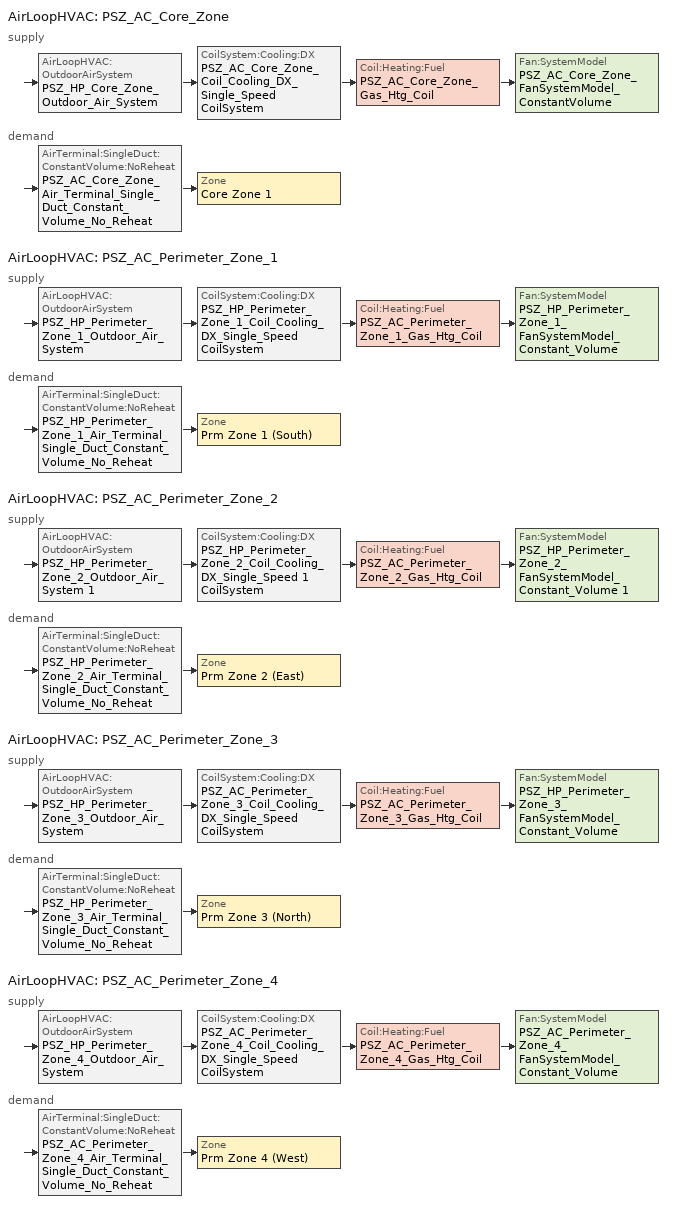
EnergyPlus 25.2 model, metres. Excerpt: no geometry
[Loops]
AirLoopHVAC 'PSZ_AC_Core_Zone'
 supply: AirLoopHVAC:OutdoorAirSystem 'PSZ_HP_Core_Zone_Outdoor_Air_System' > CoilSystem:Cooling:DX 'PSZ_AC_Core_Zone_Coil_Cooling_DX_Single_Speed CoilSystem' > Coil:Heating:Fuel 'PSZ_AC_Core_Zone_Gas_Htg_Coil' > Fan:SystemModel 'PSZ_AC_Core_Zone_FanSystemModel_ConstantVolume'
 demand: AirTerminal:SingleDuct:ConstantVolume:NoReheat 'PSZ_AC_Core_Zone_Air_Terminal_Single_Duct_Constant_Volume_No_Reheat' > Zone 'Core Zone 1'
AirLoopHVAC 'PSZ_AC_Perimeter_Zone_1'
 supply: AirLoopHVAC:OutdoorAirSystem 'PSZ_HP_Perimeter_Zone_1_Outdoor_Air_System' > CoilSystem:Cooling:DX 'PSZ_HP_Perimeter_Zone_1_Coil_Cooling_DX_Single_Speed CoilSystem' > Coil:Heating:Fuel 'PSZ_AC_Perimeter_Zone_1_Gas_Htg_Coil' > Fan:SystemModel 'PSZ_HP_Perimeter_Zone_1_FanSystemModel_Constant_Volume'
 demand: AirTerminal:SingleDuct:ConstantVolume:NoReheat 'PSZ_HP_Perimeter_Zone_1_Air_Terminal_Single_Duct_Constant_Volume_No_Reheat' > Zone 'Prm Zone 1 (South)'
AirLoopHVAC 'PSZ_AC_Perimeter_Zone_2'
 supply: AirLoopHVAC:OutdoorAirSystem 'PSZ_HP_Perimeter_Zone_2_Outdoor_Air_System 1' > CoilSystem:Cooling:DX 'PSZ_HP_Perimeter_Zone_2_Coil_Cooling_DX_Single_Speed 1 CoilSystem' > Coil:Heating:Fuel 'PSZ_AC_Perimeter_Zone_2_Gas_Htg_Coil' > Fan:SystemModel 'PSZ_HP_Perimeter_Zone_2_FanSystemModel_Constant_Volume 1'
 demand: AirTerminal:SingleDuct:ConstantVolume:NoReheat 'PSZ_HP_Perimeter_Zone_2_Air_Terminal_Single_Duct_Constant_Volume_No_Reheat' > Zone 'Prm Zone 2 (East)'
AirLoopHVAC 'PSZ_AC_Perimeter_Zone_3'
 supply: AirLoopHVAC:OutdoorAirSystem 'PSZ_HP_Perimeter_Zone_3_Outdoor_Air_System' > CoilSystem:Cooling:DX 'PSZ_AC_Perimeter_Zone_3_Coil_Cooling_DX_Single_Speed CoilSystem' > Coil:Heating:Fuel 'PSZ_AC_Perimeter_Zone_3_Gas_Htg_Coil' > Fan:SystemModel 'PSZ_HP_Perimeter_Zone_3_FanSystemModel_Constant_Volume'
 demand: AirTerminal:SingleDuct:ConstantVolume:NoReheat 'PSZ_HP_Perimeter_Zone_3_Air_Terminal_Single_Duct_Constant_Volume_No_Reheat' > Zone 'Prm Zone 3 (North)'
AirLoopHVAC 'PSZ_AC_Perimeter_Zone_4'
 supply: AirLoopHVAC:OutdoorAirSystem 'PSZ_HP_Perimeter_Zone_4_Outdoor_Air_System' > CoilSystem:Cooling:DX 'PSZ_AC_Perimeter_Zone_4_Coil_Cooling_DX_Single_Speed CoilSystem' > Coil:Heating:Fuel 'PSZ_AC_Perimeter_Zone_4_Gas_Htg_Coil' > Fan:SystemModel 'PSZ_AC_Perimeter_Zone_4_FanSystemModel_Constant_Volume'
 demand: AirTerminal:SingleDuct:ConstantVolume:NoReheat 'PSZ_AC_Perimeter_Zone_4_Air_Terminal_Single_Duct_Constant_Volume_No_Reheat' > Zone 'Prm Zone 4 (West)'
[ZoneControl:Thermostat] Temperature Difference Between Cutout And Setpoint {deltaC}=0
Name | Zone or ZoneList | Control Type Schedule | Control 1
Core Zone 1 Thermostat | Core Zone 1 | Core Zone 1 Thermostat Schedule | Core_bottom Setpoints
Prm Zone 1 (South) Thermostat | Prm Zone 1 (South) | Prm Zone 1 (South) Thermostat Schedule | Perimeter_bot_ZN_1 Setpoints
Prm Zone 2 (East) Thermostat | Prm Zone 2 (East) | Prm Zone 2 (East) Thermostat Schedule | Perimeter_bot_ZN_2 Setpoints
Prm Zone 3 (North) Thermostat | Prm Zone 3 (North) | Prm Zone 3 (North) Thermostat Schedule | Perimeter_bot_ZN_3 Setpoints
Prm Zone 4 (West) Thermostat | Prm Zone 4 (West) | Prm Zone 4 (West) Thermostat Schedule | Perimeter_bot_ZN_4 Setpoints
[ThermostatSetpoint:DualSetpoint] Heating Setpoint Temperature Schedule=Heating Thermostat Setpoint; Cooling Setpoint Temperature Schedule=Cooling Themostat Setpoint
Core_bottom Setpoints; Perimeter_bot_ZN_1 Setpoints; Perimeter_bot_ZN_2 Setpoints; Perimeter_bot_ZN_3 Setpoints; Perimeter_bot_ZN_4 Setpoints
[AirTerminal:SingleDuct:ConstantVolume:NoReheat] Availability Schedule=Always On Discrete; Maximum Air Flow Rate {m3/s}=0.943895
PSZ_AC_Core_Zone_Air_Terminal_Single_Duct_Constant_Volume_No_Reheat; PSZ_HP_Perimeter_Zone_1_Air_Terminal_Single_Duct_Constant_Volume_No_Reheat; PSZ_HP_Perimeter_Zone_2_Air_Terminal_Single_Duct_Constant_Volume_No_Reheat; PSZ_HP_Perimeter_Zone_3_Air_Terminal_Single_Duct_Constant_Volume_No_Reheat; PSZ_AC_Perimeter_Zone_4_Air_Terminal_Single_Duct_Constant_Volume_No_Reheat
[Zone equipment]
Core Zone 1: PSZ_AC_Core_Zone_Air_Terminal_Single_Duct_Constant_Volume_No_Reheat
Prm Zone 1 (South): PSZ_HP_Perimeter_Zone_1_Air_Terminal_Single_Duct_Constant_Volume_No_Reheat
Prm Zone 2 (East): PSZ_HP_Perimeter_Zone_2_Air_Terminal_Single_Duct_Constant_Volume_No_Reheat
Prm Zone 3 (North): PSZ_HP_Perimeter_Zone_3_Air_Terminal_Single_Duct_Constant_Volume_No_Reheat
Prm Zone 4 (West): PSZ_AC_Perimeter_Zone_4_Air_Terminal_Single_Duct_Constant_Volume_No_Reheat
[Sizing:Zone] Zone Cooling Design Supply Air Temperature Input Method=SupplyAirTemperature; Zone Cooling Design Supply Air Temperature {C}=12.7778; Zone Heating Design Supply Air Temperature Input Method=SupplyAirTemperature; Zone Heating Design Supply Air Temperature {C}=32.2222; Zone Heating Design Supply Air Temperature Difference {deltaC}=11.11; Zone Cooling Design Supply Air Humidity Ratio {kgWater/kgDryAir}=0.0085; Zone Heating Design Supply Air Humidity Ratio {kgWater/kgDryAir}=0.008; Cooling Design Air Flow Method=DesignDay; Cooling Design Air Flow Rate {m3/s}=0; Cooling Minimum Air Flow per Zone Floor Area {m3/s-m2}=0.000762; Cooling Minimum Air Flow {m3/s}=0; Cooling Minimum Air Flow Fraction=0; Heating Design Air Flow Method=DesignDayWithLimit; Heating Design Air Flow Rate {m3/s}=0; Heating Maximum Air Flow per Zone Floor Area {m3/s-m2}=0; Heating Maximum Air Flow {m3/s}=0; Heating Maximum Air Flow Fraction=0.5; Account for Dedicated Outdoor Air System=No; Zone Load Sizing Method=Sensible Load Only No Latent Load; Zone Latent Cooling Design Supply Air Humidity Ratio Input Method=HumidityRatioDifference; Zone Cooling Design Supply Air Humidity Ratio Difference {kgWater/kgDryAir}=0.005; Zone Latent Heating Design Supply Air Humidity Ratio Input Method=HumidityRatioDifference; Zone Humidification Design Supply Air Humidity Ratio Difference {kgWater/kgDryAir}=0.005; Type of Space Sum to Use=Coincident
Name | Zone Cooling Design Supply Air Temperature Difference {deltaC} | Design Specification Outdoor Air Object | Design Specification Zone Air Distribution Object
Core Zone 1 | 8.33333 | Core Zone 1 DSOA Space List | Core Zone 1 Design Spec Zone Air Dist
Prm Zone 1 (South) | 11.1111 | Prm Zone 1 (South) DSOA Space List | Prm Zone 1 (South) Design Spec Zone Air Dist
Prm Zone 2 (East) | 11.1111 | Prm Zone 2 (East) DSOA Space List | Prm Zone 2 (East) Design Spec Zone Air Dist
Prm Zone 3 (North) | 11.1111 | Prm Zone 3 (North) DSOA Space List | Prm Zone 3 (North) Design Spec Zone Air Dist
Prm Zone 4 (West) | 11.1111 | Prm Zone 4 (West) DSOA Space List | Prm Zone 4 (West) Design Spec Zone Air Dist
[DesignSpecification:ZoneAirDistribution] Zone Air Distribution Effectiveness in Cooling Mode=0.8; Zone Air Distribution Effectiveness in Heating Mode=0.8; Minimum Zone Ventilation Efficiency=0
Core Zone 1 Design Spec Zone Air Dist; Prm Zone 1 (South) Design Spec Zone Air Dist; Prm Zone 2 (East) Design Spec Zone Air Dist; Prm Zone 3 (North) Design Spec Zone Air Dist; Prm Zone 4 (West) Design Spec Zone Air Dist
[Controller:MechanicalVentilation] Availability Schedule=Always On Discrete; Demand Controlled Ventilation=No; System Outdoor Air Method=ZoneSum
Name | Zone or ZoneList 1 | Design Specification Outdoor Air Object Name 1 | Design Specification Zone Air Distribution Object Name 1
Controller Mechanical Ventilation 1 | Core Zone 1 | Core_Zone_Design_OA | Core Zone 1 Design Spec Zone Air Dist
Controller Mechanical Ventilation 2 | Prm Zone 1 (South) | Perimeter_Zone_1_Design_OA | Prm Zone 1 (South) Design Spec Zone Air Dist
Controller Mechanical Ventilation 3 | Prm Zone 2 (East) | Perimeter_Zone_2_Design_OA | Prm Zone 2 (East) Design Spec Zone Air Dist
Controller Mechanical Ventilation 4 | Prm Zone 3 (North) | Perimeter_Zone_3_Design_OA | Prm Zone 3 (North) Design Spec Zone Air Dist
Controller Mechanical Ventilation 5 | Prm Zone 4 (West) | Perimeter_Zone_4_Design_OA | Prm Zone 4 (West) Design Spec Zone Air Dist
[DesignSpecification:OutdoorAir] Outdoor Air Method=Maximum; Outdoor Air Flow per Person {m3/s-person}=0; Outdoor Air Flow per Zone Floor Area {m3/s-m2}=0; Outdoor Air Flow per Zone {m3/s}=0.0943895; Outdoor Air Flow Air Changes per Hour {1/hr}=0
Core_Zone_Design_OA; Perimeter_Zone_1_Design_OA; Perimeter_Zone_2_Design_OA; Perimeter_Zone_3_Design_OA; Perimeter_Zone_4_Design_OA
[DesignSpecification:OutdoorAir:SpaceList]
Name | Space 1 | Space 1 Design Specification Outdoor Air Object
Core Zone 1 DSOA Space List | Core_Space_1 | Core_Zone_Design_OA
Prm Zone 1 (South) DSOA Space List | Perimeter_Space_1 | Perimeter_Zone_1_Design_OA
Prm Zone 2 (East) DSOA Space List | Perimeter_Space_2 | Perimeter_Zone_2_Design_OA
Prm Zone 3 (North) DSOA Space List | Perimeter_Space_3 | Perimeter_Zone_3_Design_OA
Prm Zone 4 (West) DSOA Space List | Perimeter_Space_4 | Perimeter_Zone_4_Design_OA
[AirLoopHVAC] Design Supply Air Flow Rate {m3/s}=0.943895; Design Return Air Flow Fraction of Supply Air Flow=1
PSZ_AC_Core_Zone; PSZ_AC_Perimeter_Zone_1; PSZ_AC_Perimeter_Zone_2; PSZ_AC_Perimeter_Zone_3; PSZ_AC_Perimeter_Zone_4
[Sizing:System] Type of Load to Size On=Sensible; Design Outdoor Air Flow Rate {m3/s}=Autosize; Central Heating Maximum System Air Flow Ratio=1; Preheat Design Temperature {C}=7; Preheat Design Humidity Ratio {kgWater/kgDryAir}=0.008; Precool Design Temperature {C}=12.8; Precool Design Humidity Ratio {kgWater/kgDryAir}=0.008; Central Cooling Design Supply Air Temperature {C}=12.8; Central Heating Design Supply Air Temperature {C}=40; 100% Outdoor Air in Cooling=No; 100% Outdoor Air in Heating=No; Central Cooling Design Supply Air Humidity Ratio {kgWater/kgDryAir}=0.0085; Central Heating Design Supply Air Humidity Ratio {kgWater/kgDryAir}=0.008; Cooling Supply Air Flow Rate Method=DesignDay; Cooling Supply Air Flow Rate {m3/s}=0; Cooling Supply Air Flow Rate Per Floor Area {m3/s-m2}=0.00996765; Cooling Fraction of Autosized Cooling Supply Air Flow Rate=1; Cooling Supply Air Flow Rate Per Unit Cooling Capacity {m3/s-W}=3.94755e-05; Heating Supply Air Flow Rate Method=DesignDay; Heating Supply Air Flow Rate {m3/s}=0; Heating Supply Air Flow Rate Per Floor Area {m3/s-m2}=0.00996765; Heating Fraction of Autosized Heating Supply Air Flow Rate=1; Heating Fraction of Autosized Cooling Supply Air Flow Rate=1; Heating Supply Air Flow Rate Per Unit Heating Capacity {m3/s-W}=3.15882e-05; System Outdoor Air Method=ZoneSum; Zone Maximum Outdoor Air Fraction=1; Cooling Design Capacity Method=CoolingDesignCapacity; Cooling Design Capacity {W}=Autosize; Cooling Design Capacity Per Floor Area {W/m2}=234.7; Fraction of Autosized Cooling Design Capacity=1; Heating Design Capacity Method=HeatingDesignCapacity; Heating Design Capacity {W}=Autosize; Heating Design Capacity Per Floor Area {W/m2}=157; Fraction of Autosized Heating Design Capacity=1; Central Cooling Capacity Control Method=OnOff; Occupant Diversity=Autosize
Name | Type of Zone Sum to Use
PSZ_AC_Core_Zone | Coincident
PSZ_AC_Perimeter_Zone_1; PSZ_AC_Perimeter_Zone_2; PSZ_AC_Perimeter_Zone_3; PSZ_AC_Perimeter_Zone_4 | NonCoincident
[Controller:OutdoorAir] Minimum Outdoor Air Flow Rate {m3/s}=0.0943895; Maximum Outdoor Air Flow Rate {m3/s}=0.0943895; Economizer Control Type=NoEconomizer; Economizer Control Action Type=ModulateFlow; Economizer Maximum Limit Dry-Bulb Temperature {C}=28; Economizer Maximum Limit Enthalpy {J/kg}=64000; Economizer Minimum Limit Dry-Bulb Temperature {C}=-100; Lockout Type=NoLockout; Minimum Limit Type=FixedMinimum; High Humidity Control=No; High Humidity Outdoor Air Flow Ratio=1; Control High Indoor Humidity Based on Outdoor Humidity Ratio=Yes; Heat Recovery Bypass Control Type=BypassWhenWithinEconomizerLimits; Economizer Operation Staging=InterlockedWithMechanicalCooling
Name | Mechanical Ventilation Controller
Controller Outdoor Air 1 | Controller Mechanical Ventilation 1
Controller Outdoor Air 2 | Controller Mechanical Ventilation 2
Controller Outdoor Air 3 | Controller Mechanical Ventilation 3
Controller Outdoor Air 4 | Controller Mechanical Ventilation 4
Controller Outdoor Air 5 | Controller Mechanical Ventilation 5
[HeatExchanger:AirToAir:SensibleAndLatent] Availability Schedule=Always On Discrete hvac_library; Sensible Effectiveness at 100% Heating Air Flow=0.8; Latent Effectiveness at 100% Heating Air Flow=0; Sensible Effectiveness at 100% Cooling Air Flow=0.8; Latent Effectiveness at 100% Cooling Air Flow=0; Nominal Electric Power {W}=0; Supply Air Outlet Temperature Control=Yes; Frost Control Type=None; Threshold Temperature {C}=1.7; Economizer Lockout=Yes; Sensible Effectiveness of Heating Air Flow Curve=Air-to-Air Plate HX_SensHeatEff; Latent Effectiveness of Heating Air Flow Curve=Air-to-Air Plate HX_LatHeatEff; Sensible Effectiveness of Cooling Air Flow Curve=Air-to-Air Plate HX_SensCoolEff; Latent Effectiveness of Cooling Air Flow Curve=Air-to-Air Plate HX_LatCoolEff
Name | Nominal Supply Air Flow Rate {m3/s} | Heat Exchanger Type
PSZ_HP_Core_Zone_Air_to_Air_Plate_HX | 0.94 | Plate
PSZ_HP_Perimeter_Zone_1_Air_to_Air_Plate_HX; PSZ_HP_Perimeter_Zone_2_Air_to_Air_Plate_HX 1; PSZ_HP_Perimeter_Zone_3_Air_to_Air_Plate_HX | Autosize | Plate
PSZ_AC_Perimeter_Zone_4_Air_to_Air_Plate_HX | Autosize | Rotary
[SetpointManager:MixedAir] Control Variable=Temperature
Node 15 OS Default SPM; Node 11 OS Default SPM; Node 12 OS Default SPM; Node 13 OS Default SPM; Node 27 OS Default SPM; Node 26 OS Default SPM; Node 29 OS Default SPM; Node 17 OS Default SPM; Node 41 OS Default SPM; Node 40 OS Default SPM; Node 43 OS Default SPM; Node 31 OS Default SPM; Node 55 OS Default SPM; Node 54 OS Default SPM; Node 57 OS Default SPM; Node 44 OS Default SPM; Node 69 OS Default SPM; Node 68 OS Default SPM; Node 71 OS Default SPM; Node 30 OS Default SPM
[CoilSystem:Cooling:DX] Availability Schedule=Always On Discrete
Name | Cooling Coil
PSZ_AC_Core_Zone_Coil_Cooling_DX_Single_Speed CoilSystem | PSZ_AC_Core_Zone_Coil_Cooling_DX_Single_Speed
PSZ_HP_Perimeter_Zone_1_Coil_Cooling_DX_Single_Speed CoilSystem | PSZ_HP_Perimeter_Zone_1_Coil_Cooling_DX_Single_Speed
PSZ_HP_Perimeter_Zone_2_Coil_Cooling_DX_Single_Speed 1 CoilSystem | PSZ_HP_Perimeter_Zone_2_Coil_Cooling_DX_Single_Speed 1
PSZ_AC_Perimeter_Zone_3_Coil_Cooling_DX_Single_Speed CoilSystem | PSZ_AC_Perimeter_Zone_3_Coil_Cooling_DX_Single_Speed
PSZ_AC_Perimeter_Zone_4_Coil_Cooling_DX_Single_Speed CoilSystem | PSZ_AC_Perimeter_Zone_4_Coil_Cooling_DX_Single_Speed
[Coil:Cooling:DX:SingleSpeed] Availability Schedule=Always On Discrete; Gross Rated Total Cooling Capacity {W}=17584; Gross Rated Sensible Heat Ratio=Autosize; Rated Air Flow Rate {m3/s}=Autosize; 2017 Rated Evaporator Fan Power Per Volume Flow Rate {W/(m3/s)}=773.3; 2023 Rated Evaporator Fan Power Per Volume Flow Rate {W/(m3/s)}=934.4; Total Cooling Capacity Function of Temperature Curve=Curve Biquadratic 1; Total Cooling Capacity Function of Flow Fraction Curve=Curve Quadratic 1; Energy Input Ratio Function of Temperature Curve=Curve Biquadratic 2; Energy Input Ratio Function of Flow Fraction Curve=Curve Quadratic 2; Part Load Fraction Correlation Curve=Curve Quadratic 3; Minimum Outdoor Dry-Bulb Temperature for Compressor Operation {C}=-25; Nominal Time for Condensate Removal to Begin {s}=0; Ratio of Initial Moisture Evaporation Rate and Steady State Latent Capacity=0; Maximum Cycling Rate {cycles/hr}=0; Latent Capacity Time Constant {s}=0; Condenser Type=AirCooled; Evaporative Condenser Effectiveness=0.9; Evaporative Condenser Air Flow Rate {m3/s}=Autosize; Evaporative Condenser Pump Rated Power Consumption {W}=Autosize; Crankcase Heater Capacity {W}=0; Maximum Outdoor Dry-Bulb Temperature for Crankcase Heater Operation {C}=10; Basin Heater Capacity {W/K}=0; Basin Heater Setpoint Temperature {C}=2
Name | Gross Rated Cooling COP {W/W}
PSZ_AC_Core_Zone_Coil_Cooling_DX_Single_Speed; PSZ_HP_Perimeter_Zone_1_Coil_Cooling_DX_Single_Speed; PSZ_AC_Perimeter_Zone_3_Coil_Cooling_DX_Single_Speed; PSZ_AC_Perimeter_Zone_4_Coil_Cooling_DX_Single_Speed | 3
PSZ_HP_Perimeter_Zone_2_Coil_Cooling_DX_Single_Speed 1 | 3.1
[Coil:Heating:Fuel] Availability Schedule=Always On Discrete hvac_library; Fuel Type=NaturalGas; Burner Efficiency=0.78; Nominal Capacity {W}=17584; On Cycle Parasitic Electric Load {W}=0; Off Cycle Parasitic Fuel Load {W}=0
PSZ_AC_Core_Zone_Gas_Htg_Coil; PSZ_AC_Perimeter_Zone_1_Gas_Htg_Coil; PSZ_AC_Perimeter_Zone_2_Gas_Htg_Coil; PSZ_AC_Perimeter_Zone_3_Gas_Htg_Coil; PSZ_AC_Perimeter_Zone_4_Gas_Htg_Coil
[Fan:SystemModel] Availability Schedule=Always On Discrete hvac_library; Design Maximum Air Flow Rate {m3/s}=0.943895; Speed Control Method=Discrete; Electric Power Minimum Flow Rate Fraction=0.2; Design Pressure Rise {Pa}=445; Motor Efficiency=0.9; Motor In Air Stream Fraction=1; Design Electric Power Consumption {W}=600; Design Power Sizing Method=PowerPerFlow; Electric Power Per Unit Flow Rate {W/(m3/s)}=640; Electric Power Per Unit Flow Rate Per Unit Pressure {W/((m3/s)-Pa)}=2.22045e-16; Fan Total Efficiency=0.7; Motor Loss Radiative Fraction=0; Number of Speeds=1
PSZ_AC_Core_Zone_FanSystemModel_ConstantVolume; PSZ_HP_Perimeter_Zone_1_FanSystemModel_Constant_Volume; PSZ_HP_Perimeter_Zone_2_FanSystemModel_Constant_Volume 1; PSZ_HP_Perimeter_Zone_3_FanSystemModel_Constant_Volume; PSZ_AC_Perimeter_Zone_4_FanSystemModel_Constant_Volume
[SetpointManager:Scheduled:DualSetpoint] Control Variable=Temperature; High Setpoint Schedule=Min Max Temp w Deadband 90F Temp sch 1; Low Setpoint Schedule=Min Max Temp w Deadband 55F Temp sch
Min Max Temp w Deadband; Min Max Temp w Deadband 1; Min Max Temp w Deadband 2; Min Max Temp w Deadband 3; Min Max Temp w Deadband 4
[Schedule:Compact]
Core Zone 1 Thermostat Schedule; Prm Zone 1 (South) Thermostat Schedule; Prm Zone 2 (East) Thermostat Schedule; Prm Zone 3 (North) Thermostat Schedule; Prm Zone 4 (West) Thermostat Schedule: Through: 12/31, For: AllDays, Until: 24:00, 4
[Schedule:Constant]
Always On Discrete: OnOff, 1
Always On Discrete hvac_library: OnOff hvac_library, 1
[Schedule:Day:Interval]
Sundays 2: No, 24:00, 15.6
Weekday: No, 05:00, 15.6, 22:00, 21, 24:00, 15.6
Saturdays 1: No, 05:00, 15.6, 17:00, 21, 24:00, 15.6
Sundays: No, 24:00, 26.7
Weekdays: No, 05:00, 26.7, 22:00, 24, 24:00, 26.1005
Saturdays: No, 05:00, 26.7, 17:00, 24, 24:00, 26.7
Min Max Temp w Deadband 55F Temp sch; Min Max Temp w Deadband 90F Temp sch 2: No, 24:00, 23.5
[Schedule:Week:Daily]
Heating Thermostat Setpoint Week Rule - Jan1-Dec31: Sundays 2, Weekday, Weekday, Weekday, Weekday, Weekday, Saturdays 1, Weekday, Weekday, Weekday, Weekday, Weekday
Cooling Themostat Setpoint Week Rule - Jan1-Dec31: Sundays, Weekdays, Weekdays, Weekdays, Weekdays, Weekdays, Saturdays, Weekdays, Weekdays, Weekdays, Weekdays, Weekdays
Min Max Temp w Deadband 55F Temp sch Week Rule - Jan1-Dec31: Min Max Temp w Deadband 55F Temp sch, Min Max Temp w Deadband 55F Temp sch, Min Max Temp w Deadband 55F Temp sch, Min Max Temp w Deadband 55F Temp sch, Min Max Temp w Deadband 55F Temp sch, Min Max Temp w Deadband 55F Temp sch, Min Max Temp w Deadband 55F Temp sch, Min Max Temp w Deadband 55F Temp sch, Min Max Temp w Deadband 55F Temp sch, Min Max Temp w Deadband 55F Temp sch, Min Max Temp w Deadband 55F Temp sch, Min Max Temp w Deadband 55F Temp sch
Min Max Temp w Deadband 90F Temp sch 1 Week Rule - Jan1-Dec31: Min Max Temp w Deadband 90F Temp sch 2, Min Max Temp w Deadband 90F Temp sch 2, Min Max Temp w Deadband 90F Temp sch 2, Min Max Temp w Deadband 90F Temp sch 2, Min Max Temp w Deadband 90F Temp sch 2, Min Max Temp w Deadband 90F Temp sch 2, Min Max Temp w Deadband 90F Temp sch 2, Min Max Temp w Deadband 90F Temp sch 2, Min Max Temp w Deadband 90F Temp sch 2, Min Max Temp w Deadband 90F Temp sch 2, Min Max Temp w Deadband 90F Temp sch 2, Min Max Temp w Deadband 90F Temp sch 2
[Schedule:Year]
Heating Thermostat Setpoint: Heating Thermostat Setpoint Week Rule - Jan1-Dec31, 1, 1, 12, 31
Cooling Themostat Setpoint: Cooling Themostat Setpoint Week Rule - Jan1-Dec31, 1, 1, 12, 31
Min Max Temp w Deadband 55F Temp sch: Min Max Temp w Deadband 55F Temp sch Week Rule - Jan1-Dec31, 1, 1, 12, 31
Min Max Temp w Deadband 90F Temp sch 1: Min Max Temp w Deadband 90F Temp sch 1 Week Rule - Jan1-Dec31, 1, 1, 12, 31
[Table:Lookup]
Air-to-Air Plate HX_SensHeatEff: Air-to-Air Plate HX_SensHeatEff Independent Variable List, DivisorOnly, 0.76, 0, 10, Dimensionless, 0.81, 0.76
Air-to-Air Plate HX_LatHeatEff: Air-to-Air Plate HX_LatHeatEff Independent Variable List, DivisorOnly, 0.68, 0, 10, Dimensionless, 0.73, 0.68
Air-to-Air Plate HX_SensCoolEff: Air-to-Air Plate HX_SensCoolEff Independent Variable List, DivisorOnly, 0.76, 0, 10, Dimensionless, 0.81, 0.76
Air-to-Air Plate HX_LatCoolEff: Air-to-Air Plate HX_LatCoolEff Independent Variable List, DivisorOnly, 0.68, 0, 10, Dimensionless, 0.73, 0.68
[Table:IndependentVariableList]
Air-to-Air Plate HX_SensHeatEff Independent Variable List; Air-to-Air Plate HX_LatHeatEff Independent Variable List; Air-to-Air Plate HX_SensCoolEff Independent Variable List; Air-to-Air Plate HX_LatCoolEff Independent Variable List: Air-to-Air Plate HX_IndependentVariable
[Table:IndependentVariable]
Air-to-Air Plate HX_IndependentVariable: Linear, Linear, 0, 10, Dimensionless, 0.75, 1
[Curve:Biquadratic] Minimum Value of x=17; Maximum Value of x=22; Minimum Value of y=13; Maximum Value of y=46
Name | Coefficient1 Constant | Coefficient2 x | Coefficient3 x**2 | Coefficient4 y | Coefficient5 y**2 | Coefficient6 x*y
Curve Biquadratic 1 | 0.942588 | 0.00954335 | 0.00068377 | -0.0110427 | 5.249e-06 | -9.72e-06
Curve Biquadratic 2 | 0.342414 | 0.034885 | -0.0006237 | 0.00497722 | 0.000437951 | -0.000728028
[Curve:Quadratic]
Name | Coefficient1 Constant | Coefficient2 x | Coefficient3 x**2 | Minimum Value of x | Maximum Value of x
Curve Quadratic 1 | 0.8 | 0.2 | 0 | 0.5 | 1.5
Curve Quadratic 2 | 1.1552 | -0.1808 | 0.0256 | 0.5 | 1.5
Curve Quadratic 3 | 0.85 | 0.15 | 0 | 0 | 1
